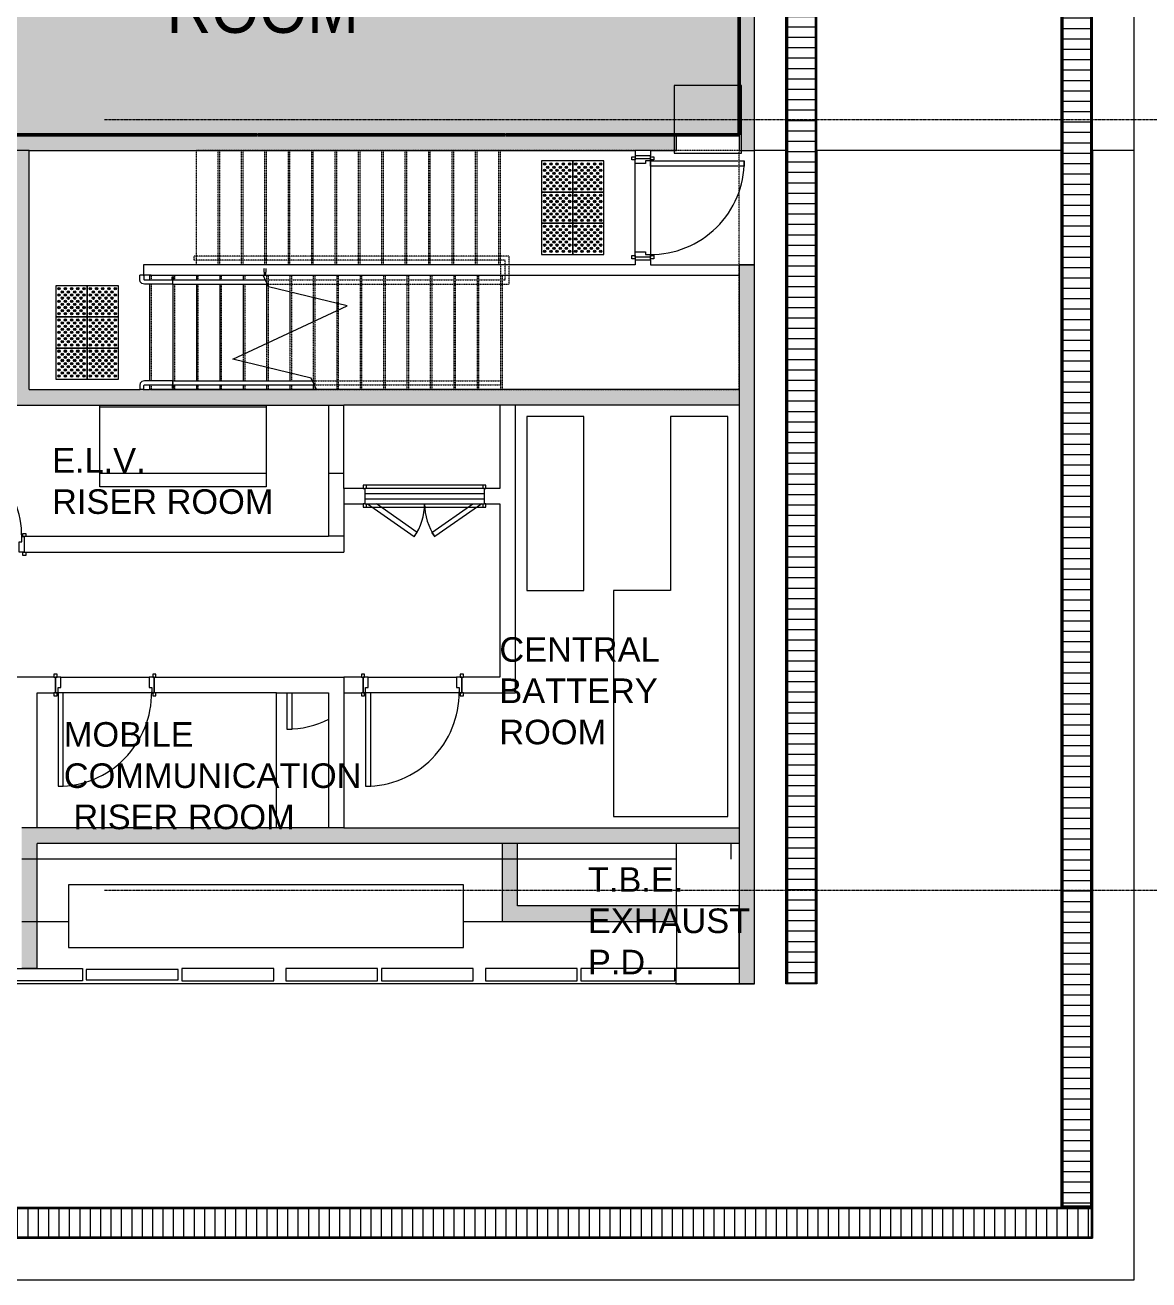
# Model space of a CAD drawing. Header units: millimetres. Extents: x 15878 to 679837, y -72324 to 391440.
# Drawn here: x 81772 to 92582, y 4857 to 16932 of the extents above; entities that cross this region are included whole.
import ezdxf

# ---------------------------------------------------------------- set-up
doc = ezdxf.new("R2010")
doc.units = ezdxf.units.MM
for name, pattern in [('Demolished', [4.8, 3.2, -1.6]), ('Grid Line__1_200_', [10.5, 6, -1.5, 1.5, -1.5]), ('Overhead', [3.96875, 2.38125, -1.5875])]:
    doc.linetypes.add(name, pattern=pattern)
for name, color, linetype, lineweight in [('A-DETL', 90, 'Continuous', 5), ('A-DETL-GENF', 92, 'Continuous', 5), ('A-DOOR', 31, 'Continuous', 5), ('A-DOOR-FRAM', 31, 'Continuous', 5), ('A-FLOR', 192, 'Continuous', 5), ('A-FLOR-HRAL', 11, 'Continuous', 5), ('A-FLOR-HRAL-MBND', 5, 'Overhead', 5), ('A-FLOR-LEVL', 51, 'Continuous', 5), ('A-GENM', 13, 'Continuous', 5), ('A-GLAZ-CWMG', 51, 'Continuous', 5), ('A-WALL', 113, 'Continuous', 5), ('A-WALL-PATT', 111, 'Continuous', 18), ('G-ANNO-TEXT', 231, 'Continuous', 5), ('Q-CASE', 31, 'Continuous', 5), ('S-COLS', 52, 'Continuous', 5), ('S-GRID', 1, 'Continuous', 5), ('S-STRS', 31, 'Continuous', 5), ('S-STRS-MBND', 31, 'Overhead', 5)]:
    doc.layers.add(name, color=color, linetype=linetype, lineweight=lineweight)
doc.styles.add('Swis721 BT', font='swiss.ttf', dxfattribs={"width": 0.9, "height": 473.035439})
doc.styles.add('Swis721 BT_2', font='swiss.ttf', dxfattribs={"height": 236.51772})
pattern_1 = [(270, (0, 609.6), (100, 6e-15), [])]

# ---------------------------------------------------------------- blocks, each defined once
blk = doc.blocks.new('DLN-Single Door__X01_ - _M02_ 900 x 2450 _WH_-16935533-1_F')
at = {"layer": 'A-DOOR', "color": 253}
for p, q in [((-460, 105), (-490, 105)), ((-490, 105), (-490, 75)), ((-490, 75), (-460, 75)), ((-460, 75), (-460, 105)), ((490, 105), (460, 105)), ((460, 105), (460, 75)), ((460, 75), (490, 75)), ((490, 75), (490, 105)), ((-460, -75), (-490, -75)), ((-490, -75), (-490, -105)), ((-490, -105), (-460, -105)), ((-460, -105), (-460, -75)), ((-400, -75), (-450, -75)), ((-450, -75), (-450, -975)), ((-400, -975), (-400, -75)), ((490, -75), (460, -75)), ((460, -75), (460, -105)), ((460, -105), (490, -105)), ((490, -105), (490, -75)), ((-450, -975), (-400, -975))]:
    blk.add_line(p, q, dxfattribs=at)
blk.add_arc((-450, -75), 900, 270, 0.5, dxfattribs=at)
at = {"layer": 'A-DOOR-FRAM', "color": 253}
for p, q in [((-425, 75), (-475, 75)), ((-475, 75), (-475, -75)), ((-425, -25), (-425, 75)), ((425, 75), (425, -25)), ((475, 75), (425, 75)), ((475, -75), (475, 75)), ((-475, -75), (-450, -75)), ((-450, -75), (-450, -25)), ((-450, -25), (-425, -25)), ((425, -25), (450, -25)), ((450, -25), (450, -75)), ((450, -75), (475, -75))]:
    blk.add_line(p, q, dxfattribs=at)
blk = doc.blocks.new('DLN-Single Door__X01_ - _M02a_ 900 x 2450 _WH_-16935534-1_F')
at = {"layer": 'A-DOOR', "color": 253}
for p, q in [((-450, 975), (-400, 975)), ((-450, 75), (-450, 975)), ((-400, 975), (-400, 75)), ((-490, 105), (-460, 105)), ((-490, 75), (-490, 105)), ((-460, 75), (-490, 75)), ((-460, 105), (-460, 75)), ((-400, 75), (-450, 75)), ((460, 75), (460, 105)), ((460, 105), (490, 105)), ((490, 75), (460, 75)), ((490, 105), (490, 75)), ((-490, -75), (-460, -75)), ((-490, -105), (-490, -75)), ((-460, -105), (-490, -105)), ((-460, -75), (-460, -105)), ((460, -105), (460, -75)), ((460, -75), (490, -75)), ((490, -105), (460, -105)), ((490, -75), (490, -105))]:
    blk.add_line(p, q, dxfattribs=at)
blk.add_arc((-450, 75), 900, 359.5, 90, dxfattribs=at)
at = {"layer": 'A-DOOR-FRAM', "color": 253}
for p, q in [((-475, 75), (-450, 75)), ((-475, -75), (-475, 75)), ((-450, 75), (-450, 25)), ((-450, 25), (-425, 25)), ((-425, 25), (-425, -75)), ((425, 25), (450, 25)), ((425, -75), (425, 25)), ((450, 75), (475, 75)), ((450, 25), (450, 75)), ((475, 75), (475, -75)), ((-425, -75), (-475, -75)), ((475, -75), (425, -75))]:
    blk.add_line(p, q, dxfattribs=at)
blk = doc.blocks.new('DLN-Single Door__X05_ - _M43a_ 900 x 2100 _WH_-13704765-1_F')
at = {"layer": 'A-DOOR', "color": 253}
for p, q in [((-450, 975), (-400, 975)), ((-450, 75), (-450, 975)), ((-400, 975), (-400, 75)), ((-490, 105), (-460, 105)), ((-490, 75), (-490, 105)), ((-460, 75), (-490, 75)), ((-460, 105), (-460, 75)), ((-400, 75), (-450, 75)), ((460, 75), (460, 105)), ((460, 105), (490, 105)), ((490, 75), (460, 75)), ((490, 105), (490, 75)), ((-490, -75), (-460, -75)), ((-490, -105), (-490, -75)), ((-460, -105), (-490, -105)), ((-460, -75), (-460, -105)), ((460, -105), (460, -75)), ((460, -75), (490, -75)), ((490, -105), (460, -105)), ((490, -75), (490, -105))]:
    blk.add_line(p, q, dxfattribs=at)
blk.add_arc((-450, 75), 900, 359.5, 90, dxfattribs=at)
at = {"layer": 'A-DOOR-FRAM', "color": 253}
for p, q in [((-475, 75), (-450, 75)), ((-475, -75), (-475, 75)), ((-450, 75), (-450, 25)), ((-450, 25), (-425, 25)), ((-425, 25), (-425, -75)), ((425, 25), (450, 25)), ((425, -75), (425, 25)), ((450, 75), (475, 75)), ((450, 25), (450, 75)), ((475, 75), (475, -75)), ((-425, -75), (-475, -75)), ((475, -75), (425, -75))]:
    blk.add_line(p, q, dxfattribs=at)
blk = doc.blocks.new('DLN-Single Door__X01_ - _M02_ 900 x 2450 _WH_-16935526-1_F')
at = {"layer": 'A-DOOR', "color": 253}
for p, q in [((-450, -625), (-450, -975)), ((-400, -975), (-400, -625)), ((-450, -975), (-400, -975))]:
    blk.add_line(p, q, dxfattribs=at)
blk.add_arc((-450, -75), 900, 270, 296.7493, dxfattribs=at)
blk = doc.blocks.new('DLN-Surface Channel-S1 - 300x150 _WD_-15753152-1_F')
at = {"layer": 'Q-CASE'}
h = blk.add_hatch(dxfattribs=at)
h.set_pattern_fill('FP_7', color=256, style=0, pattern_type=2)
h.set_pattern_definition(pattern_1)
h.paths.add_polyline_path([(-6215, -135), (6215, -135), (6215, 135), (-6215, 135)], flags=0)
for p, q in [((-6225, -150), (-6225, 150)), ((-6215, 150), (-6225, 150)), ((-6215, 150), (-6215, -150)), ((-6215, 140), (-6215, 150)), ((-6215, 150), (6215, 150)), ((-6215, 140), (6215, 140)), ((-6215, -135), (-6215, 135)), ((6215, 135), (-6215, 135)), ((6215, -150), (6215, 150)), ((6225, 150), (6215, 150)), ((6215, 150), (6215, 140)), ((6215, 135), (6215, -135)), ((6225, 150), (6225, -150)), ((-6225, -150), (-6215, -150)), ((-6215, -135), (6215, -135)), ((-6215, -150), (-6215, -140)), ((6215, -140), (-6215, -140)), ((-5915, -150), (6215, -150)), ((6215, -140), (6215, -150)), ((6215, -150), (6225, -150))]:
    blk.add_line(p, q, dxfattribs=at)
blk = doc.blocks.new('DLN-Surface Channel-L1 - 300x150 _WD_-12820414-1_F')
at = {"layer": 'Q-CASE'}
h = blk.add_hatch(dxfattribs=at)
h.set_pattern_fill('FP_5', color=256, style=0, pattern_type=2)
h.set_pattern_definition([(90, (15, 0), (-100, 6e-15), [])])
h.paths.add_polyline_path([(-26615, -285), (285, -285), (15, -15), (-26615, -15)], flags=0)
for p, q in [((-26625, -300), (-26625, 0)), ((-26615, 0), (-26625, 0)), ((-26615, 0), (-26615, -300)), ((-26615, -10), (-26615, 0)), ((-26615, 0), (-18608, 0)), ((10, -10), (-26615, -10)), ((15, -15), (-26615, -15)), ((-26615, -15), (-26615, -285)), ((-26625, -300), (-26615, -300)), ((-26615, -285), (285, -285)), ((-26615, -300), (-26615, -290)), ((290, -290), (-26615, -290)), ((-18608, -300), (-26615, -300))]:
    blk.add_line(p, q, dxfattribs=at)
blk = doc.blocks.new('DLN-Surface Channel-S1 - 300x150 _WD_-15637421-1_F')
at = {"layer": 'Q-CASE'}
h = blk.add_hatch(dxfattribs=at)
h.set_pattern_fill('FP_7', color=256, style=0, pattern_type=2)
h.set_pattern_definition(pattern_1)
h.paths.add_polyline_path([(21565, 99), (21565, 135), (-21565, 135), (-21565, -135), (21565, -135)], flags=0)
for p, q in [((-21565, 140), (21565, 140)), ((21565, 135), (-21565, 135)), ((11408, 150), (21565, 150)), ((21565, -150), (21565, 150)), ((21575, 150), (21565, 150)), ((21565, 150), (21565, 140)), ((21565, 135), (21565, -135)), ((21575, 150), (21575, -150)), ((-21565, -135), (21565, -135)), ((21565, -140), (-21565, -140)), ((11408, -150), (21565, -150)), ((21565, -140), (21565, -150)), ((21565, -150), (21575, -150))]:
    blk.add_line(p, q, dxfattribs=at)
blk = doc.blocks.new('DLN_Tactile - Positional Tiles-3867764-1_F')
at = {"layer": 'A-GENM'}
for p, q in [((150, 150), (-150, 150)), ((-150, 150), (-150, -150)), ((150, -150), (150, 150)), ((-150, -150), (150, -150))]:
    blk.add_line(p, q, dxfattribs=at)
for centre, radius in [((-120, 120), 11.5), ((-120, 120), 6), ((-60, 120), 11.5), ((-60, 120), 6), ((0, 120), 11.5), ((0, 120), 6), ((60, 120), 11.5), ((60, 120), 6), ((120, 120), 11.5), ((120, 120), 6), ((-120, 60), 11.5), ((-120, 0), 11.5), ((-120, 60), 6), ((-120, 0), 6), ((-90, 90), 11.5), ((-90, 30), 11.5), ((-90, 90), 6), ((-90, 30), 6), ((-60, 60), 11.5), ((-60, 0), 11.5), ((-60, 60), 6), ((-60, 0), 6), ((-30, 90), 11.5), ((-30, 30), 11.5), ((-30, 90), 6), ((-30, 30), 6), ((0, 60), 11.5), ((0, 0), 11.5), ((0, 60), 6), ((0, 0), 6), ((30, 90), 11.5), ((30, 30), 11.5), ((30, 90), 6), ((30, 30), 6), ((60, 60), 11.5), ((60, 0), 11.5), ((60, 60), 6), ((60, 0), 6), ((90, 90), 11.5), ((90, 30), 11.5), ((90, 90), 6), ((90, 30), 6), ((120, 60), 11.5), ((120, 0), 11.5), ((120, 60), 6), ((120, 0), 6), ((-120, -60), 11.5), ((-120, -120), 11.5), ((-120, -60), 6), ((-120, -120), 6), ((-90, -30), 11.5), ((-90, -90), 11.5), ((-90, -30), 6), ((-90, -90), 6), ((-60, -60), 11.5), ((-60, -120), 11.5), ((-60, -60), 6), ((-60, -120), 6), ((-30, -30), 11.5), ((-30, -90), 11.5), ((-30, -30), 6), ((-30, -90), 6), ((0, -60), 11.5), ((0, -120), 11.5), ((0, -60), 6), ((0, -120), 6), ((30, -30), 11.5), ((30, -90), 11.5), ((30, -30), 6), ((30, -90), 6), ((60, -60), 11.5), ((60, -120), 11.5), ((60, -60), 6), ((60, -120), 6), ((90, -30), 11.5), ((90, -90), 11.5), ((90, -30), 6), ((90, -90), 6), ((120, -60), 11.5), ((120, -120), 11.5), ((120, -60), 6), ((120, -120), 6)]:
    blk.add_circle(centre, radius, dxfattribs=at)
blk = doc.blocks.new('Railing - Handrail On Railing_Start Post-6008623-1_F')
at = {"layer": 'A-FLOR-HRAL'}
for p, q in [((-25, 320), (-65, 320)), ((-65, 320), (-65, 314)), ((-65, 280), (-65, 320)), ((-65, 286), (-65, 280)), ((-65, 280), (-25, 280)), ((-20, 275), (-20, 0)), ((20, 0), (20, 275)), ((-19, 6), (-50, 6)), ((-50, 0), (-50, 0)), ((-50, 0), (-50, 0)), ((-50, -7), (-20, -7)), ((5, 0), (-5, 0))]:
    blk.add_line(p, q, dxfattribs=at)
at = {"layer": 'A-FLOR-HRAL', "flags": 128}
for points in [[(20, 275), (14, 298), (-3, 314), (-25, 320)], [(-25, 280), (-21, 278), (-20, 275)]]:
    blk.add_lwpolyline(points, dxfattribs=at)
blk = doc.blocks.new('Railing - Railing-6095844-1_F')
at = {"layer": 'A-FLOR-HRAL'}
for p, q in [((83194, 13509), (84536, 13509)), ((83194, 13469), (83194, 13509)), ((83194, 13469), (84555, 13469)), ((84555, 13469), (84536, 13509))]:
    blk.add_line(p, q, dxfattribs=at)
at = {"layer": 'A-FLOR-HRAL-MBND'}
for p, q in [((84536, 13509), (86344, 13509)), ((84555, 13469), (86344, 13469)), ((86344, 13509), (86344, 13469))]:
    blk.add_line(p, q, dxfattribs=at)
at = {"rotation": 89.99999999999982}
blk.add_blockref('Railing - Handrail On Railing_Start Post-6008623-1_F', (83194, 13489), dxfattribs=at)
blk = doc.blocks.new('Railing - Handrail On Railing-13662279-1_F')
at = {"layer": 'A-FLOR-HRAL'}
for p, q in [((-15, 6), (-50, 6)), ((-50, 0), (-50, 0)), ((-50, 0), (-50, 0)), ((-50, -7), (-15, -7))]:
    blk.add_line(p, q, dxfattribs=at)
at = {"layer": 'A-FLOR-HRAL', "flags": 128}
for points in [[(-15, 6), (-3, 6), (0, 6)], [(0, -7), (-6, -7), (-15, -7)]]:
    blk.add_lwpolyline(points, dxfattribs=at)
at = {"layer": 'A-FLOR-HRAL'}
for start, end in [(360, 180), (180, 360)]:
    blk.add_arc((0, 0), 6.5, start, end, dxfattribs=at)
blk = doc.blocks.new('Railing - Railing-6095848-1_F')
at = {"layer": 'A-FLOR-HRAL'}
for p, q in [((83194, 14479), (84084, 14479)), ((83194, 14439), (83194, 14479)), ((83194, 14439), (84102, 14439)), ((84102, 14439), (84084, 14479))]:
    blk.add_line(p, q, dxfattribs=at)
at = {"layer": 'A-FLOR-HRAL-MBND'}
for p, q in [((83399, 14669), (83399, 14709)), ((86429, 14709), (83399, 14709)), ((86389, 14669), (83399, 14669)), ((86389, 14479), (86389, 14669)), ((86429, 14439), (86429, 14709)), ((84084, 14479), (86344, 14479)), ((84102, 14439), (86344, 14439)), ((86344, 14479), (86389, 14479)), ((86344, 14439), (86429, 14439))]:
    blk.add_line(p, q, dxfattribs=at)
at = {"extrusion": (0, 0, -1), "zscale": -1, "rotation": 270.0000000000002}
for name, p in [('Railing - Handrail On Railing_Start Post-6008623-1_F', (-83194, 14459)), ('Railing - Handrail On Railing-13662279-1_F', (-84079, 14539))]:
    blk.add_blockref(name, p, dxfattribs=at)
blk = doc.blocks.new('DLN-Double Door-AP - _AP09_ 1100 x 2100 _WH_-10331324-1_F')
at = {"layer": 'A-DOOR', "color": 253}
for p, q in [((575, 75), (-575, 75)), ((-575, 75), (-575, 25)), ((-575, 25), (-575, -25)), ((-575, 25), (575, 25)), ((575, 25), (575, 75)), ((575, -25), (575, 25)), ((-575, -25), (-575, -75)), ((-575, -25), (575, -25)), ((-575, -75), (575, -75)), ((-550, -75), (-99, -390)), ((-71, -350), (-463, -75)), ((71, -350), (463, -75)), ((550, -75), (99, -390)), ((575, -75), (575, -25)), ((-99, -390), (-71, -350)), ((99, -390), (71, -350))]:
    blk.add_line(p, q, dxfattribs=at)
for centre, start, end in [((-550, -75), 325, 359.9926), ((550, -75), 180.0074, 215)]:
    blk.add_arc(centre, 550, start, end, dxfattribs=at)
at = {"layer": 'A-DOOR-FRAM', "color": 253}
for p, q in [((-560, 105), (-590, 105)), ((-590, 105), (-590, 75)), ((-590, 75), (-575, 75)), ((-560, 75), (-560, 105)), ((560, 105), (-560, 105)), ((560, 105), (560, 75)), ((590, 105), (560, 105)), ((575, 75), (590, 75)), ((590, 75), (590, 105)), ((-575, -75), (-590, -75)), ((-590, -75), (-590, -105)), ((-590, -105), (-560, -105)), ((-560, -105), (-560, -75)), ((-560, -105), (560, -105)), ((560, -75), (560, -105)), ((560, -105), (590, -105)), ((590, -75), (575, -75)), ((590, -105), (590, -75))]:
    blk.add_line(p, q, dxfattribs=at)
blk = doc.blocks.new('Rectangular Mullion - DLN_40 x 120mm _WD_-16830536-1_F')
at = {"layer": 'A-GLAZ-CWMG'}
for p, q in [((78802, 7735), (78802, 7855)), ((78802, 7855), (78839, 7855)), ((78839, 7855), (82323, 7855)), ((82323, 7855), (82323, 7735)), ((78839, 7735), (78802, 7735)), ((82323, 7735), (78839, 7735))]:
    blk.add_line(p, q, dxfattribs=at)
blk = doc.blocks.new('Rectangular Mullion - DLN_40 x 100mm _WD_-11780857-1_F')
at = {"layer": 'A-GLAZ-CWMG', "lineweight": 15}
for p, q in [((82359, 7845), (82359, 7745)), ((83243, 7845), (82359, 7845)), ((82359, 7745), (83243, 7745)), ((83243, 7745), (83243, 7845))]:
    blk.add_line(p, q, dxfattribs=at)
blk = doc.blocks.new('Rectangular Mullion - DLN_40 x 120mm _WD_-12433719-1_F')
at = {"layer": 'A-GLAZ-CWMG', "lineweight": 15}
for p, q in [((83279, 7855), (83279, 7735)), ((84163, 7855), (83279, 7855)), ((84163, 7735), (84163, 7855)), ((83279, 7735), (84163, 7735))]:
    blk.add_line(p, q, dxfattribs=at)
blk = doc.blocks.new('Rectangular Mullion - DLN_40 x 120mm _WD_-12433720-1_F')
at = {"layer": 'A-GLAZ-CWMG', "lineweight": 15}
for p, q in [((87119, 7855), (87119, 7735)), ((88023, 7855), (87119, 7855)), ((88023, 7735), (88023, 7855)), ((87119, 7735), (88023, 7735))]:
    blk.add_line(p, q, dxfattribs=at)

msp = doc.modelspace()

# ---------------------------------------------------------------- hatches: boundary and pattern name
at = {"layer": 'A-DETL-GENF', "transparency": 33554585}
msp.add_hatch(color=253, dxfattribs=at).paths.add_polyline_path([(78839.3, 7707.5), (78839.3, 15874.2), (88639.3, 15874.2), (88639.3, 23590.5), (86708.4, 23590.5), (86708.4, 23740.5), (88536.2, 31007.5), (88039.3, 31007.5), (88039.3, 31457.5), (82864.3, 31457.5), (82864.3, 34107.5), (87689.3, 34107.5), (87689.3, 39607.5), (85289.3, 39607.5), (85289.3, 40057.5), (83089.3, 40057.5), (83089.3, 39607.5), (74619.3, 39607.5), (74619.3, 40057.5), (72419.3, 40057.5), (72419.3, 39607.5), (71539.3, 39607.5), (71539.3, 52007.5), (63889.3, 52007.5), (63889.3, 51407.5), (63289.3, 51407.5), (63289.3, 37257.5), (75389.3, 37257.5), (75389.3, 33757.5), (52639.3, 33757.5), (52639.3, 31607.5), (76689.3, 31607.5), (76689.3, 29767.5), (75489.3, 29767.5), (75489.3, 27367.5), (76689.3, 27367.5), (76689.3, 21440.5), (78464.3, 21440.5), (78464.3, 18024.2), (76689.3, 18024.2), (76689.3, 12097.5), (75489.3, 12097.5), (75489.3, 9697.5), (76689.3, 9697.5), (76689.3, 7707.5), (78457.2, 7707.5)], flags=0)
at = {"layer": 'A-WALL-PATT', "lineweight": 5, "transparency": 33554432}
h = msp.add_hatch(color=253, dxfattribs=at)
h.paths.add_polyline_path([(88676.8, 15724.2), (88789.3, 15724.2), (88789.3, 20464.8), (88639.3, 20464.8), (88639.3, 15724.2)], flags=0)
h.paths.add_polyline_path([(88739.3, 21614.8), (88789.3, 21614.8), (88789.3, 23740.5), (88664.3, 23740.5), (88664.3, 23115.8), (88639.3, 23115.8), (88639.3, 21614.8), (88689.3, 21614.8)], flags=0)
for points in [[(80994.2, 15724.2), (83414.3, 15724.2), (83414.3, 15874.2), (78989.3, 15874.2), (78989.3, 15724.2), (80148.5, 15724.2)], [(81809.3, 13274.2), (81809.3, 15724.2), (81659.3, 15724.2), (81659.3, 13274.2)], [(88789.3, 7707.5), (88789.3, 14624.2), (88639.3, 14623.8), (88639.3, 7707.5)], [(82889.1, 13274.2), (82969.3, 13274.2), (82969.3, 13424.2), (81809.3, 13424.2), (81809.3, 13274.2), (82884.3, 13274.2)], [(84839.3, 13274.2), (88639.3, 13274.2), (88639.3, 13424.2), (82969.3, 13424.2), (82969.3, 13274.2), (84689.3, 13274.2)], [(81889.3, 7857.5), (81889.3, 9207.5), (81739.3, 9207.5), (81739.3, 7857.5)], [(86913.8, 9057.5), (88639.3, 9057.5), (88639.3, 9207.5), (81889.3, 9207.5), (81889.3, 9057.5), (83531.2, 9057.5)], [(86509.3, 8457.5), (86509.3, 9057.5), (86359.3, 9057.5), (86359.3, 8457.5)], [(88039.3, 8307.5), (88039.3, 8457.5), (86359.3, 8457.5), (86359.3, 8307.5), (86913.8, 8307.5)]]:
    msp.add_hatch(color=253, dxfattribs=at).paths.add_polyline_path(points, flags=0)
at = {"layer": 'A-WALL-PATT', "lineweight": 5}
msp.add_hatch(color=253, dxfattribs=at).paths.add_polyline_path([(88039.3, 15724.2), (88039.3, 15874.2), (83414.3, 15874.2), (83414.3, 15724.2), (87789.3, 15724.2)], flags=0)

# ---------------------------------------------------------------- linework, layer by layer
at = {"layer": 'A-DETL', "linetype": 'Demolished', "lineweight": 50}
for p, q in [((88639.3, 15874.2), (88639.3, 23590.5)), ((78839.3, 15874.2), (88639.3, 15874.2))]:
    msp.add_line(p, q, dxfattribs=at)
at = {"layer": 'A-FLOR'}
for p, q in [((88789.3, 14624.2), (88789.3, 20449.8)), ((80764.3, 15874.2), (83414.3, 15874.2)), ((81809.3, 15724.2), (78839.3, 15724.2)), ((87789.3, 15724.2), (87789.3, 15674)), ((89089.3, 7707.5), (89089.3, 15724.2)), ((89389.3, 15724.2), (89389.3, 7707.5)), ((91739.3, 5557.5), (91739.3, 15724.2)), ((92039.3, 15724.2), (92039.3, 5257.5)), ((87789.3, 15674), (87639.3, 15674)), ((87639.3, 15674), (87639.3, 15664)), ((87639.3, 14684), (87639.3, 14674)), ((87639.3, 14674), (87789.3, 14674)), ((87789.3, 14674), (87789.3, 14623.8)), ((87789.3, 14623.8), (88788.8, 14623.8)), ((88789.3, 7707.5), (88789.3, 14623.8)), ((82984.3, 14523.8), (82909.3, 14523.8)), ((81809.3, 13424.2), (82880.2, 13424.2)), ((82908.4, 13424.2), (82969.3, 13424.2)), ((82489.3, 12487.5), (82489.3, 13274.2)), ((82489.3, 13259.5), (84089.3, 13259.5)), ((84089.3, 13274.2), (84089.3, 12487.5)), ((88639.3, 13274.2), (84839.3, 13274.2)), ((86597.3, 13166.2), (86597.3, 11490.5)), ((87147.3, 13166.2), (86597.3, 13166.2)), ((87147.3, 11490.5), (87147.3, 13166.2)), ((88531.3, 13166.2), (87981.3, 13166.2)), ((87981.3, 13166.2), (87981.3, 11490.5)), ((88531.3, 9315.5), (88531.3, 13166.2)), ((84089.3, 12617.5), (82489.3, 12617.5)), ((84839.3, 12617.5), (84689.3, 12617.5)), ((84089.3, 12487.5), (82489.3, 12487.5)), ((84839.3, 12474.2), (84839.3, 11859.2)), ((84693.3, 12017.5), (84839.3, 12017.5)), ((86597.3, 11490.5), (87147.3, 11490.5)), ((87981.3, 11490.5), (87431.3, 11490.5)), ((87431.3, 11490.5), (87431.3, 9315.5)), ((83029.3, 10657.5), (84839.3, 10657.5)), ((84839.3, 10657.5), (84839.3, 9207.5)), ((82999.3, 10507.5), (82079.3, 10507.5)), ((84189.3, 10507.5), (83029.3, 10507.5)), ((84189.3, 9207.5), (84189.3, 10507.5)), ((84189.3, 10507.5), (84689.3, 10507.5)), ((84689.3, 10507.5), (84689.3, 9207.5)), ((87431.3, 9315.5), (88531.3, 9315.5)), ((84689.3, 9207.5), (84189.3, 9207.5)), ((84839.3, 9207.5), (88639.3, 9207.5)), ((88039.3, 8457.5), (88039.3, 9057.5)), ((88564.3, 8907.5), (88564.3, 9057.5)), ((88039.3, 8907.5), (81739.3, 8907.5)), ((85989.3, 8657.5), (82189.3, 8657.5)), ((82189.3, 8657.5), (82189.3, 8057.5)), ((85989.3, 8057.5), (85989.3, 8657.5)), ((81739.3, 8307.5), (82189.3, 8307.5)), ((85989.3, 8307.5), (88039.3, 8307.5)), ((82189.3, 8057.5), (85989.3, 8057.5)), ((88789.3, 7707.5), (40239.3, 7707.5)), ((89389.3, 7707.5), (89089.3, 7707.5)), ((79589.3, 5557.5), (91739.3, 5557.5)), ((92039.3, 5257.5), (79899.3, 5257.5))]:
    msp.add_line(p, q, dxfattribs=at)
at = {"layer": 'A-FLOR-LEVL', "color": 253}
for p, q in [((89089.3, 15724.2), (89089.3, 23740.5)), ((89389.3, 15724.2), (89389.3, 23740.5)), ((91739.3, 15724.2), (91739.3, 23740.5)), ((92039.3, 15724.2), (92039.3, 23740.5)), ((89089.3, 15724.2), (88789.3, 15724.2)), ((91739.3, 15724.2), (89389.3, 15724.2)), ((92439.3, 15724.2), (92039.3, 15724.2))]:
    msp.add_line(p, q, dxfattribs=at)
at = {"layer": 'A-WALL', "color": 253}
for p, q in [((92439.3, 4857.5), (92439.3, 31207.5)), ((88789.3, 15724.2), (88789.3, 20449.8)), ((88639.3, 20033.8), (88639.3, 15724.2)), ((81809.3, 13424.2), (81809.3, 15724.2)), ((81809.3, 15724.2), (83414.3, 15724.2)), ((87639.3, 15724.2), (87639.3, 15674)), ((87789.3, 15724.2), (87639.3, 15724.2)), ((88639.3, 15724.2), (88789.3, 15724.2)), ((87639.3, 15649), (87789.3, 15649)), ((87639.3, 14749), (87639.3, 15599)), ((87789.3, 15664), (87789.3, 15674)), ((87789.3, 15624), (87789.3, 14724)), ((87639.3, 14623.8), (82909.3, 14623.8)), ((82909.3, 14623.8), (82909.3, 14523.8)), ((87789.3, 14699), (87639.3, 14699)), ((87639.3, 14674), (87639.3, 14623.8)), ((87789.3, 14674), (87789.3, 14684)), ((88639.3, 14624.2), (88639.3, 7707.5)), ((88789.3, 14624.2), (88639.3, 14624.2)), ((88789.3, 7707.5), (88789.3, 14624.2)), ((82984.3, 14523.8), (88639.3, 14523.8)), ((84544.3, 13424.2), (82969.3, 13424.2)), ((88639.3, 13424.2), (84575.6, 13424.2)), ((81659.3, 13274.2), (84839.3, 13274.2)), ((84689.3, 13274.2), (84689.3, 12009.2)), ((84839.3, 12474.2), (84839.3, 13274.2)), ((86339.3, 13274.2), (86339.3, 12474.2)), ((86489.3, 10507.5), (86489.3, 13274.2)), ((85024.3, 12474.2), (84839.3, 12474.2)), ((86339.3, 12474.2), (86204.3, 12474.2)), ((84839.3, 12324.2), (85024.3, 12324.2)), ((86204.3, 12324.2), (86339.3, 12324.2)), ((86339.3, 12324.2), (86339.3, 10657.5)), ((84689.3, 12009.2), (81779.3, 12009.2)), ((81779.3, 11859.2), (84839.3, 11859.2)), ((82049.3, 10657.5), (80129.3, 10657.5)), ((82064.3, 10507.5), (82064.3, 10657.5)), ((82114.3, 10657.5), (82964.3, 10657.5)), ((83014.3, 10657.5), (83014.3, 10507.5)), ((85007.3, 10657.5), (84839.3, 10657.5)), ((85022.3, 10507.5), (85022.3, 10657.5)), ((85072.3, 10657.5), (85922.3, 10657.5)), ((85972.3, 10657.5), (85972.3, 10507.5)), ((86339.3, 10657.5), (85987.3, 10657.5)), ((81889.3, 10507.5), (82049.3, 10507.5)), ((81889.3, 9207.5), (81889.3, 10507.5)), ((84189.3, 10507.5), (84189.3, 10507.5)), ((84189.3, 10507.5), (84689.3, 10507.5)), ((84689.3, 10507.5), (84689.3, 10507.5)), ((84839.3, 10507.5), (85007.3, 10507.5)), ((85947.3, 10507.5), (85047.3, 10507.5)), ((85987.3, 10507.5), (86489.3, 10507.5)), ((84839.3, 9207.5), (81739.3, 9207.5)), ((81889.3, 7857.5), (81889.3, 9057.5)), ((88639.3, 9057.5), (81889.3, 9057.5)), ((86359.3, 9057.5), (86359.3, 8307.5)), ((86509.3, 8457.5), (86509.3, 9057.5)), ((88039.3, 8457.5), (86509.3, 8457.5)), ((88039.3, 8307.5), (88039.3, 8457.5)), ((86359.3, 8307.5), (88039.3, 8307.5)), ((81739.3, 7857.5), (81889.3, 7857.5)), ((88031.3, 7857.5), (88031.3, 7707.5)), ((88639.3, 7857.5), (88031.3, 7857.5)), ((88031.3, 7707.5), (88789.3, 7707.5)), ((79889.3, 4857.5), (92439.3, 4857.5))]:
    msp.add_line(p, q, dxfattribs=at)
at = {"layer": 'A-WALL', "color": 9, "lineweight": 20}
for p, q in [((88039.3, 15874.2), (83414.3, 15874.2)), ((88039.3, 15724.2), (88039.3, 15874.2)), ((83414.3, 15724.2), (87639.3, 15724.2)), ((87789.3, 15724.2), (88039.3, 15724.2))]:
    msp.add_line(p, q, dxfattribs=at)
at = {"layer": 'S-COLS', "color": 9, "lineweight": 20}
for p, q in [((88639.3, 16349.2), (88014.3, 16349.2)), ((88014.3, 16349.2), (88014.3, 15874.2)), ((88664.3, 16349.2), (88639.3, 16349.2)), ((88664.3, 15699.2), (88664.3, 16349.2)), ((88014.3, 15874.2), (88014.3, 15699.2)), ((88014.3, 15699.2), (88664.3, 15699.2)), ((88639.3, 8457.5), (88039.3, 8457.5)), ((88039.3, 8457.5), (88039.3, 7857.5)), ((88639.3, 7857.5), (88639.3, 8457.5)), ((88039.3, 7857.5), (88639.3, 7857.5))]:
    msp.add_line(p, q, dxfattribs=at)
at = {"layer": 'S-GRID', "color": 254, "linetype": 'Grid Line__1_200_'}
for p, q in [((82534.6, 16024.2), (95034.6, 16024.2)), ((82534.6, 8607.5), (95034.6, 8607.5))]:
    msp.add_line(p, q, dxfattribs=at)
at = {"layer": 'S-STRS'}
for p, q in [((82969.3, 14523.8), (82969.3, 14478.1)), ((82969.3, 14523.8), (83194.3, 14523.8)), ((83194.3, 14523.8), (83419.3, 14523.8)), ((83194.3, 14523.8), (83194.3, 14478.8)), ((83419.3, 14523.8), (83644.3, 14523.8)), ((83419.3, 14523.8), (83419.3, 14478.8)), ((83644.3, 14523.8), (83869.3, 14523.8)), ((83644.3, 14523.8), (83644.3, 14478.8)), ((83869.3, 14523.8), (84062.8, 14523.8)), ((83869.3, 14523.8), (83869.3, 14478.8)), ((82969.3, 14439.9), (82969.3, 13507.8)), ((83194.3, 14438.8), (83194.3, 13508.8)), ((83419.3, 14438.8), (83419.3, 13508.8)), ((83644.3, 14438.8), (83644.3, 13508.8)), ((83869.3, 14438.8), (83869.3, 13764)), ((84094.3, 14438.8), (84094.3, 13868.9)), ((84319.3, 14364), (84319.3, 13973.8)), ((84544.3, 14309.3), (84544.3, 14078.7)), ((84769.3, 14254.6), (84769.3, 14183.7)), ((83869.3, 13693), (83869.3, 13508.8)), ((84094.3, 13638.4), (84094.3, 13508.8)), ((84319.3, 13583.7), (84319.3, 13508.8)), ((82969.3, 13469.5), (82969.3, 13424.2)), ((82976.8, 13423.8), (83194.3, 13423.8)), ((83194.3, 13468.8), (83194.3, 13424.2)), ((83194.3, 13423.8), (83419.3, 13423.8)), ((83419.3, 13468.8), (83419.3, 13424.2)), ((83419.3, 13423.8), (83644.3, 13423.8)), ((83644.3, 13468.8), (83644.3, 13424.2)), ((83644.3, 13423.8), (83869.3, 13423.8)), ((83869.3, 13468.8), (83869.3, 13424.2)), ((83869.3, 13423.8), (84094.3, 13423.8)), ((84094.3, 13468.8), (84094.3, 13424.2)), ((84094.3, 13423.8), (84319.3, 13423.8)), ((84319.3, 13468.8), (84319.3, 13424.2)), ((84319.3, 13423.8), (84544.3, 13423.8)), ((84544.3, 13468.8), (84544.3, 13423.8)), ((84544.3, 13423.8), (84575.8, 13423.8))]:
    msp.add_line(p, q, dxfattribs=at)
at = {"layer": 'S-STRS', "linetype": 'Overhead'}
for p, q in [((82984.3, 14523.8), (82984.3, 14478.1)), ((83209.3, 14523.8), (83209.3, 14478.8)), ((83434.3, 14523.8), (83434.3, 14478.8)), ((83659.3, 14523.8), (83659.3, 14478.8)), ((83884.3, 14523.8), (83884.3, 14478.8)), ((82984.3, 14440), (82984.3, 13507.7)), ((83209.3, 14438.8), (83209.3, 13508.8)), ((83434.3, 14438.8), (83434.3, 13508.8)), ((83659.3, 14438.8), (83659.3, 13508.8)), ((83884.3, 14438.8), (83884.3, 13771)), ((84109.3, 14424.2), (84109.3, 13875.9)), ((84334.3, 14360.3), (84334.3, 13980.8)), ((84559.3, 14305.6), (84559.3, 14085.7)), ((84784.3, 14250.9), (84784.3, 14190.7)), ((83884.3, 13689.4), (83884.3, 13508.8)), ((84109.3, 13634.7), (84109.3, 13508.8)), ((84334.3, 13580), (84334.3, 13508.8)), ((82984.3, 13469.5), (82984.3, 13423.8)), ((83209.3, 13468.8), (83209.3, 13424.2)), ((83434.3, 13468.8), (83434.3, 13424.2)), ((83659.3, 13468.8), (83659.3, 13424.2)), ((83884.3, 13468.8), (83884.3, 13424.2)), ((84109.3, 13468.8), (84109.3, 13424.2)), ((84334.3, 13468.8), (84334.3, 13424.2)), ((84559.3, 13459.1), (84559.3, 13423.8))]:
    msp.add_line(p, q, dxfattribs=at)
at = {"layer": 'S-STRS-MBND'}
for p, q in [((83419.3, 14623.8), (83419.3, 15723.8)), ((86344.3, 15723.8), (83419.3, 15723.8)), ((83629.3, 14623.8), (83629.3, 15723.8)), ((83644.3, 14623.8), (83644.3, 15723.8)), ((83854.3, 14623.8), (83854.3, 15723.8)), ((83869.3, 14623.8), (83869.3, 15723.8)), ((84079.3, 14623.8), (84079.3, 15723.8)), ((84094.3, 14623.8), (84094.3, 15723.8)), ((84304.3, 14623.8), (84304.3, 15723.8)), ((84319.3, 14623.8), (84319.3, 15723.8)), ((84529.3, 14623.8), (84529.3, 15723.8)), ((84544.3, 14623.8), (84544.3, 15723.8)), ((84754.3, 14623.8), (84754.3, 15723.8)), ((84769.3, 14623.8), (84769.3, 15723.8)), ((84979.3, 14623.8), (84979.3, 15723.8)), ((84994.3, 14623.8), (84994.3, 15723.8)), ((85204.3, 14623.8), (85204.3, 15723.8)), ((85219.3, 14623.8), (85219.3, 15723.8)), ((85429.3, 14623.8), (85429.3, 15723.8)), ((85444.3, 14623.8), (85444.3, 15723.8)), ((85654.3, 14623.8), (85654.3, 15723.8)), ((85669.3, 14623.8), (85669.3, 15723.8)), ((85879.3, 14623.8), (85879.3, 15723.8)), ((85894.3, 14623.8), (85894.3, 15723.8)), ((86104.3, 14623.8), (86104.3, 15723.8)), ((86119.3, 14623.8), (86119.3, 15723.8)), ((86329.3, 14623.8), (86329.3, 15723.8)), ((88639.3, 15723.8), (86344.3, 15723.8)), ((86344.3, 14623.8), (86344.3, 15723.8)), ((88639.3, 13423.8), (88639.3, 15723.8)), ((86344.3, 14623.8), (83419.3, 14623.8)), ((86344.3, 14623.8), (86344.3, 14523.8)), ((84062.8, 14523.8), (84450.8, 14523.8)), ((84094.3, 14523.8), (84094.3, 14456.3)), ((84109.3, 14523.8), (84109.3, 14424.2)), ((84319.3, 14523.8), (84319.3, 14364)), ((84334.3, 14523.8), (84334.3, 14360.3)), ((84450.8, 14523.8), (86344.3, 14523.8)), ((84544.3, 14523.8), (84544.3, 14309.3)), ((84559.3, 14523.8), (84559.3, 14305.6)), ((84769.3, 14523.8), (84769.3, 14254.6)), ((84784.3, 14523.8), (84784.3, 14250.9)), ((84994.3, 14523.8), (84994.3, 13423.8)), ((85009.3, 14523.8), (85009.3, 13423.8)), ((85219.3, 14523.8), (85219.3, 13423.8)), ((85234.3, 14523.8), (85234.3, 13423.8)), ((85444.3, 14523.8), (85444.3, 13423.8)), ((85459.3, 14523.8), (85459.3, 13423.8)), ((85669.3, 14523.8), (85669.3, 13423.8)), ((85684.3, 14523.8), (85684.3, 13423.8)), ((85894.3, 14523.8), (85894.3, 13423.8)), ((85909.3, 14523.8), (85909.3, 13423.8)), ((86119.3, 14523.8), (86119.3, 13423.8)), ((86134.3, 14523.8), (86134.3, 13423.8)), ((86344.3, 14523.8), (86344.3, 13423.8)), ((86359.3, 14523.8), (86359.3, 13423.8)), ((84769.3, 14183.7), (84769.3, 13423.8)), ((84784.3, 14190.7), (84784.3, 13423.8)), ((84544.3, 14078.7), (84544.3, 13491.3)), ((84559.3, 14085.7), (84559.3, 13459.1)), ((84319.3, 13973.8), (84319.3, 13583.7)), ((84334.3, 13980.8), (84334.3, 13580)), ((83884.3, 13771), (83884.3, 13689.4)), ((84094.3, 13868.9), (84094.3, 13638.4)), ((84109.3, 13875.9), (84109.3, 13634.7)), ((83869.3, 13764), (83869.3, 13693)), ((84575.8, 13423.8), (86344.3, 13423.8)), ((86344.3, 13423.8), (88639.3, 13423.8))]:
    msp.add_line(p, q, dxfattribs=at)
at = {"layer": 'S-STRS-MBND', "linetype": 'Continuous'}
for p, q in [((84114.1, 14413.8), (84062.8, 14523.8)), ((84869.3, 14230.3), (84114.1, 14413.8)), ((83769.3, 13717.3), (84869.3, 14230.3)), ((84524.5, 13533.8), (83769.3, 13717.3)), ((84575.8, 13423.8), (84524.5, 13533.8))]:
    msp.add_line(p, q, dxfattribs=at)

# ---------------------------------------------------------------- block references
at = {"layer": 'A-DOOR', "color": 253, "rotation": 270.0000000000001}
msp.add_blockref('DLN-Single Door__X05_ - _M43a_ 900 x 2100 _WH_-13704765-1_F', (87714.3, 15174), dxfattribs=at)
at = {"layer": 'A-DOOR', "color": 253}
for name, p in [('DLN-Single Door__X01_ - _M02a_ 900 x 2450 _WH_-16935534-1_F', (81289.3, 11934.2)), ('DLN-Double Door-AP - _AP09_ 1100 x 2100 _WH_-10331324-1_F', (85614.3, 12399.2)), ('DLN-Single Door__X01_ - _M02_ 900 x 2450 _WH_-16935533-1_F', (82539.3, 10582.5)), ('DLN-Single Door__X01_ - _M02_ 900 x 2450 _WH_-16935533-1_F', (85497.3, 10582.5)), ('DLN-Single Door__X01_ - _M02_ 900 x 2450 _WH_-16935526-1_F', (84739.3, 11132.5))]:
    msp.add_blockref(name, p, dxfattribs=at)
at = {"layer": 'A-FLOR-HRAL'}
for name in ['Railing - Railing-6095848-1_F', 'Railing - Railing-6095844-1_F']:
    msp.add_blockref(name, (0, 0), dxfattribs=at)
at = {"layer": 'A-GENM', "rotation": 269.9999999999998}
for p in [(86889.3, 15474.2), (87189.3, 15474.2), (86889.3, 15174.2), (87189.3, 15174.2), (86889.3, 14874.2), (87189.3, 14874.2), (82218.8, 14274.2), (82518.8, 14274.2), (82218.8, 13974.2), (82518.8, 13974.2), (82218.8, 13674.2), (82518.8, 13674.2)]:
    msp.add_blockref('DLN_Tactile - Positional Tiles-3867764-1_F', p, dxfattribs=at)
at = {"layer": 'A-GLAZ-CWMG'}
for name, p in [('Rectangular Mullion - DLN_40 x 120mm _WD_-16830536-1_F', (0, 0)), ('Rectangular Mullion - DLN_40 x 120mm _WD_-12433719-1_F', (0, 0)), ('Rectangular Mullion - DLN_40 x 120mm _WD_-12433719-1_F', (1000, 0)), ('Rectangular Mullion - DLN_40 x 120mm _WD_-12433719-1_F', (1920, 0)), ('Rectangular Mullion - DLN_40 x 120mm _WD_-12433719-1_F', (2920, 0)), ('Rectangular Mullion - DLN_40 x 120mm _WD_-12433720-1_F', (0, 0)), ('Rectangular Mullion - DLN_40 x 100mm _WD_-11780857-1_F', (0, 0))]:
    msp.add_blockref(name, p, dxfattribs=at)
at = {"layer": 'Q-CASE'}
for name, p, rotation in [('DLN-Surface Channel-S1 - 300x150 _WD_-15637421-1_F', (91889.3, 27132.6), 269.9999999999994), ('DLN-Surface Channel-L1 - 300x150 _WD_-12820414-1_F', (89089.3, 34332.5), 89.99999999999955)]:
    msp.add_blockref(name, p, dxfattribs=dict(at, rotation=rotation))
msp.add_blockref('DLN-Surface Channel-S1 - 300x150 _WD_-15753152-1_F', (85814.3, 5407.5), dxfattribs=at)

# ---------------------------------------------------------------- texts
at = {"layer": 'G-ANNO-TEXT', "color": 7, "attachment_point": 1, "line_spacing_factor": 1.00667}
for s, insert, char_height, width, style in [('THEATRICAL\\PSWITCH\\PROOM', (83131.8, 18917.3), 473.04, 4248, 'Swis721 BT'), ('E.L.V.\\PRISER ROOM', (82031.5, 12861.8), 236.52, 2448, 'Swis721 BT_2'), ('CENTRAL\\PBATTERY\\PROOM', (86333.6, 11041.6), 236.52, 1773, 'Swis721 BT_2'), ('MOBILE\\PCOMMUNICATION\\P RISER ROOM', (82144.3, 10224.7), 236.518, 3360, 'Swis721 BT_2'), ('T.B.E.\\PEXHAUST\\PP.D.\\P', (87185.8, 8828.3), 236.52, 1788, 'Swis721 BT_2')]:
    msp.add_mtext(s, dxfattribs=dict(at, insert=insert, char_height=char_height, width=width, style=style))

doc.saveas('drawing.dxf')
